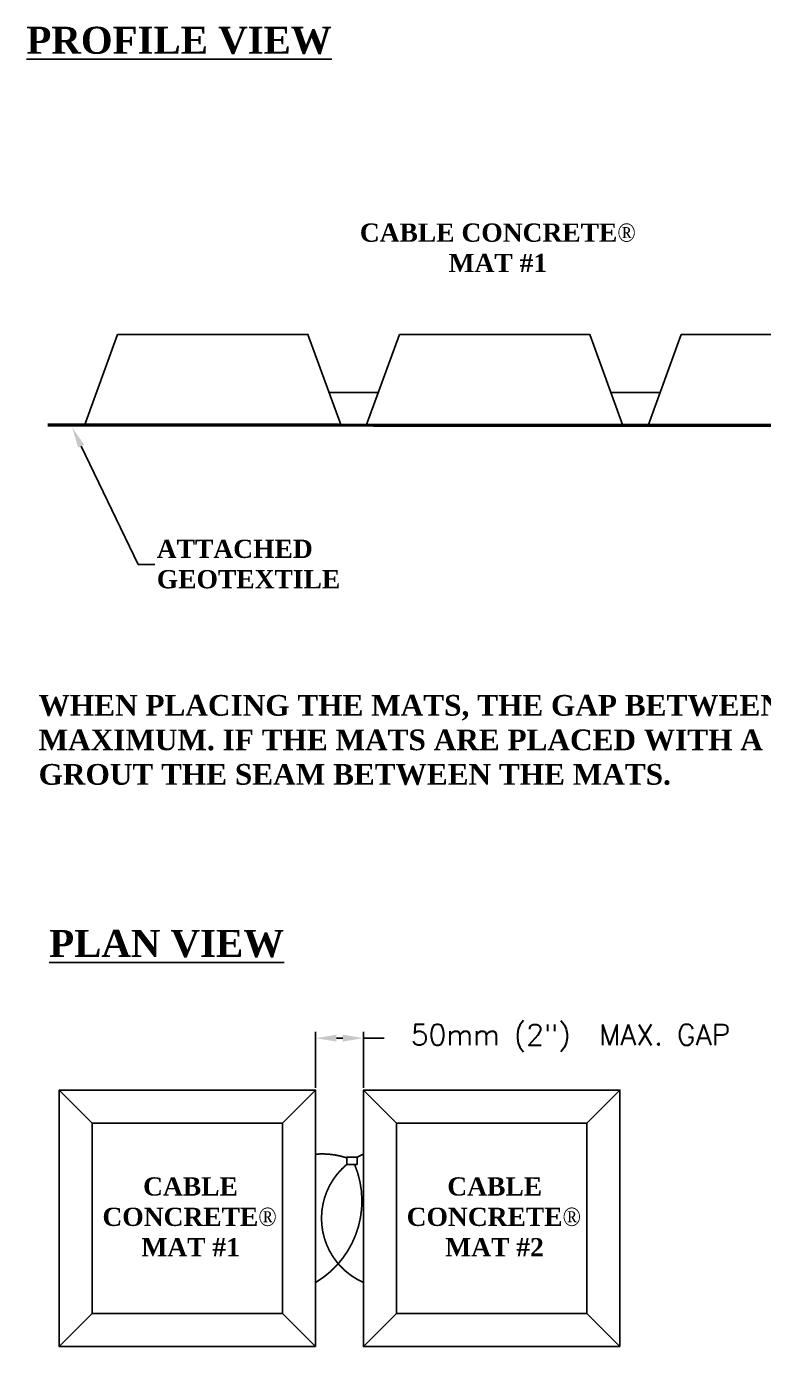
# Model space of a CAD drawing. Extents: x -18.2 to 56.4, y 1.9 to 74.
# Drawn here: x 5.68 to 27.06, y 35.76 to 74.01 of the extents above; entities that cross this region are included whole.
import ezdxf
from ezdxf import colors
from ezdxf.entities.mleader import LeaderData, LeaderLine
from ezdxf.math import Vec2, Vec3

# ---------------------------------------------------------------- set-up
doc = ezdxf.new("R2010")
doc.units = 0
doc.header["$MEASUREMENT"] = 0
doc.layers.get('0').update_dxf_attribs({"linetype": 'CONTINUOUS'})
doc.layers.get('DEFPOINTS').update_dxf_attribs({"linetype": 'CONTINUOUS'})
doc.layers.add('1', color=7, linetype='CONTINUOUS')
doc.styles.add('ROMANC', font='ROMANC')
doc.styles.add('ROMANS', font='ROMANS')
doc.dimstyles.get("Standard").update_dxf_attribs({"dimtxt": 0.18, "dimasz": 0.09, "dimexe": 0.18, "dimexo": 0.0625, "dimgap": 0.09, "dimtad": 0, "dimtih": 1, "dimtoh": 1, "dimdec": 4, "dimzin": 0, "dimdsep": 46, "dimtxsty": 'ROMANS', "dimcen": 0.09, "dimadec": 0, "dimazin": 0, "dimtfac": 1, "dimtdec": 4, "dimtofl": 0, "dimtmove": 0, "dimatfit": 3, "dimfxl": 1, "dimtolj": 1, "dimtzin": 0, "dimarcsym": 0})

# ---------------------------------------------------------------- blocks, each defined once
blk = doc.blocks.new('A$C18584167')
for points in [[(3.875, 0), (3.875, 3.875), (0, 3.875), (0, 0)], [(0.5, 0.5), (3.375, 0.5), (3.375, 3.375), (0.5, 3.375)]]:
    blk.add_lwpolyline(points, close=True)
for points in [[(0, 3.875), (0.5, 3.375)], [(3.375, 3.375), (3.875, 3.875)], [(0.5, 0.5), (0, 0)], [(3.375, 0.5), (3.875, 0)]]:
    blk.add_lwpolyline(points)
blk = doc.blocks.new('*D13')
at = {"color": 0, "lineweight": -2, "transparency": 16777216}
for p, q in [((14.07, 43.256), (14.07, 44.876)), ((15.456, 43.256), (15.456, 44.876)), ((14.67, 44.696), (14.856, 44.696)), ((15.456, 44.696), (16.056, 44.696))]:
    blk.add_line(p, q, dxfattribs=at)
at = {"color": 0, "transparency": 16777216}
for points in [[(14.67, 44.796), (14.67, 44.596), (14.07, 44.696)], [(14.856, 44.796), (14.856, 44.596), (15.456, 44.696)]]:
    blk.add_solid(points, dxfattribs=at)
at = {"layer": 'DEFPOINTS', "color": 0, "transparency": 16777216}
for p in [(15.456, 44.696), (14.07, 43.193), (15.456, 43.193)]:
    blk.add_point(p, dxfattribs=at)
at = {"color": 0, "transparency": 16777216, "insert": (21.46, 44.696), "char_height": 0.6, "attachment_point": 5, "style": 'ROMANS'}
blk.add_mtext('\\A1;50mm (2")  MAX. GAP', dxfattribs=at)

msp = doc.modelspace()

# ---------------------------------------------------------------- linework, layer by layer
for points in [[(8.32652, 65.0878), (7.36652, 62.4478), (14.80652, 62.4478), (13.84652, 65.0878)], [(16.49756, 65.0878), (15.53756, 62.4478), (22.97756, 62.4478), (22.01756, 65.0878)], [(24.6686, 65.0878), (23.7086, 62.4478), (31.1486, 62.4478), (30.1886, 65.0878)], [(15.27208, 41.24873), (15.27188, 41.03731), (14.97397, 41.03758), (14.97416, 41.249)]]:
    msp.add_lwpolyline(points, close=True)
at = {"const_width": 0.048}
for points in [[(15.88665, 63.4078), (14.45743, 63.4078)], [(24.05769, 63.4078), (22.62847, 63.4078)]]:
    msp.add_lwpolyline(points, dxfattribs=at)
at = {"color": 5, "const_width": 0.096}
msp.add_lwpolyline([(56.39864, 62.4478), (31.87964, 62.4478), (6.29695, 62.46269)], dxfattribs=at)
at = {"const_width": 0.048}
for points in [[(14.97414, 41.22701, 0.10093), (14.07048, 41.33469)], [(15.27207, 41.24307, -0.02529311), (15.45561, 41.33469)], [(14.07048, 37.61728, 0.37339758), (15.19936, 41.03737, 0.37339758)], [(15.45561, 37.61728, -0.55838819), (14.97397, 41.03758, -0.49054387)]]:
    msp.add_lwpolyline(points, format="xyb", dxfattribs=at)

# ---------------------------------------------------------------- block references
at = {"xscale": 1.91866446229767, "yscale": 1.91866446229767, "zscale": 1.91866446229767}
for p in [(6.63565, 35.75857), (15.45561, 35.75857)]:
    msp.add_blockref('A$C18584167', p, dxfattribs=at)

# ---------------------------------------------------------------- texts
at = {"layer": '1', "linetype": 'Continuous', "attachment_point": 1, "style": 'ROMANC'}
for s, insert, char_height, width in [('{\\fTimes New Roman|b1|i0|c0|p18;\\LPROFILE VIEW}', (5.68474, 74.00308), 0.7841196, 20.64779), ('\\pi0.40586;{\\fTimes New Roman|b1|i0|c0|p18;CABLE CONCRETE\\fGaramond|b0|i0|c0|p18;®\\fTimes New Roman|b1|i0|c0|p18;\\P\\pi2.9786;MAT #1 }', (14.94418, 68.30083), 0.528, 8.6811333), ('{\\fTimes New Roman|b1|i0|c0|p18;ATTACHED\\PGEOTEXTILE}', (9.46576, 59.13864), 0.528, 6.6494036), ('{\\fTimes New Roman|b1|i0|c0|p18;WHEN PLACING THE MATS, THE GAP BETWEEN THE MATS SHOULD NOT BE ANY LARGER THAN A 50mm (2") MAXIMUM. IF THE MATS ARE PLACED WITH A LARGER SPACE THAN 50mm (2"), IT IS RECOMMENDED TO GROUT THE SEAM BETWEEN THE MATS.}', (6.0388, 54.63933), 0.6, 50.4919582), ('{\\fTimes New Roman|b1|i0|c0|p18;\\LPLAN VIEW}', (6.34549, 47.83268), 0.7841196, 20.64779), ('\\pi3.0276;{\\fTimes New Roman|b1|i0|c0|p18;CABLE\\P\\pi1.8495;CONCRETE\\fGaramond|b0|i0|c0|p18;®\\fTimes New Roman|b1|i0|c0|p18;\\P\\pi2.9786;MAT #1 }', (6.03968, 40.66297), 0.528, 8.6811333), ('\\pi3.0276;{\\fTimes New Roman|b1|i0|c0|p18;CABLE\\P\\pi1.8495;CONCRETE\\fGaramond|b0|i0|c0|p18;®\\fTimes New Roman|b1|i0|c0|p18;\\P\\pi2.9677;MAT #2}', (14.85963, 40.66297), 0.528, 8.6811333)]:
    msp.add_mtext(s, dxfattribs=dict(at, insert=insert, char_height=char_height, width=width))

# ---------------------------------------------------------------- dimensions: what is measured, and where the dimension line sits
dim = msp.add_linear_dim(base=(15.45561, 44.69558), p1=(14.07048, 43.1934), p2=(15.45561, 43.1934), text='50mm (2")  MAX. GAP', dimstyle='Standard', override={"dimtxt": 0.6, "dimasz": 0.6, "dimtih": 0, "dimtoh": 0})
dim.commit()
dim.dimension.update_dxf_attribs({"geometry": '*D13', "text_midpoint": (21.45989, 44.69558)})

# ---------------------------------------------------------------- leaders
ml = msp.add_multileader_mtext('Standard')
ml.set_content('', color=256, style='ROMANS')
ml.set_leader_properties()
ml.build(insert=Vec2(0, 0))
ml.multileader.update_dxf_attribs({"text_right_attachment_type": 6, "dogleg_length": 1, "arrow_head_size": 0.6})
ctx = ml.context
ctx.base_point, ctx.char_height, ctx.arrow_head_size, ctx.landing_gap_size, ctx.plane_origin = Vec3(9.40957, 58.4172), 0.0864, 0.6, 0.0432, Vec3(6.79677, 61.06189)
ctx.right_attachment = 6
notes = []
notes.append((ctx, [(0, (1, 1, 0), (8.92957, 58.4172), (1, 0), 0.48, [(0, [(7.01201, 62.38973)], 0, [])])]))
ctx.mtext.insert, ctx.mtext.flow_direction = Vec3(9.45277, 58.4604), 5
for ctx, leaders in notes:
    for number, flags, end, landing, length, lines in leaders:
        leader = LeaderData()
        leader.index, (leader.has_last_leader_line, leader.has_dogleg_vector, leader.attachment_direction) = number, flags
        leader.last_leader_point, leader.dogleg_vector, leader.dogleg_length = Vec3(end), Vec3(landing), length
        for number, points, colour, breaks in lines:
            line = LeaderLine()
            line.index, line.vertices, line.color, line.breaks = number, Vec3.list(points), colors.encode_raw_color(colour), breaks
            leader.lines.append(line)
        ctx.leaders.append(leader)

doc.saveas('drawing.dxf')
